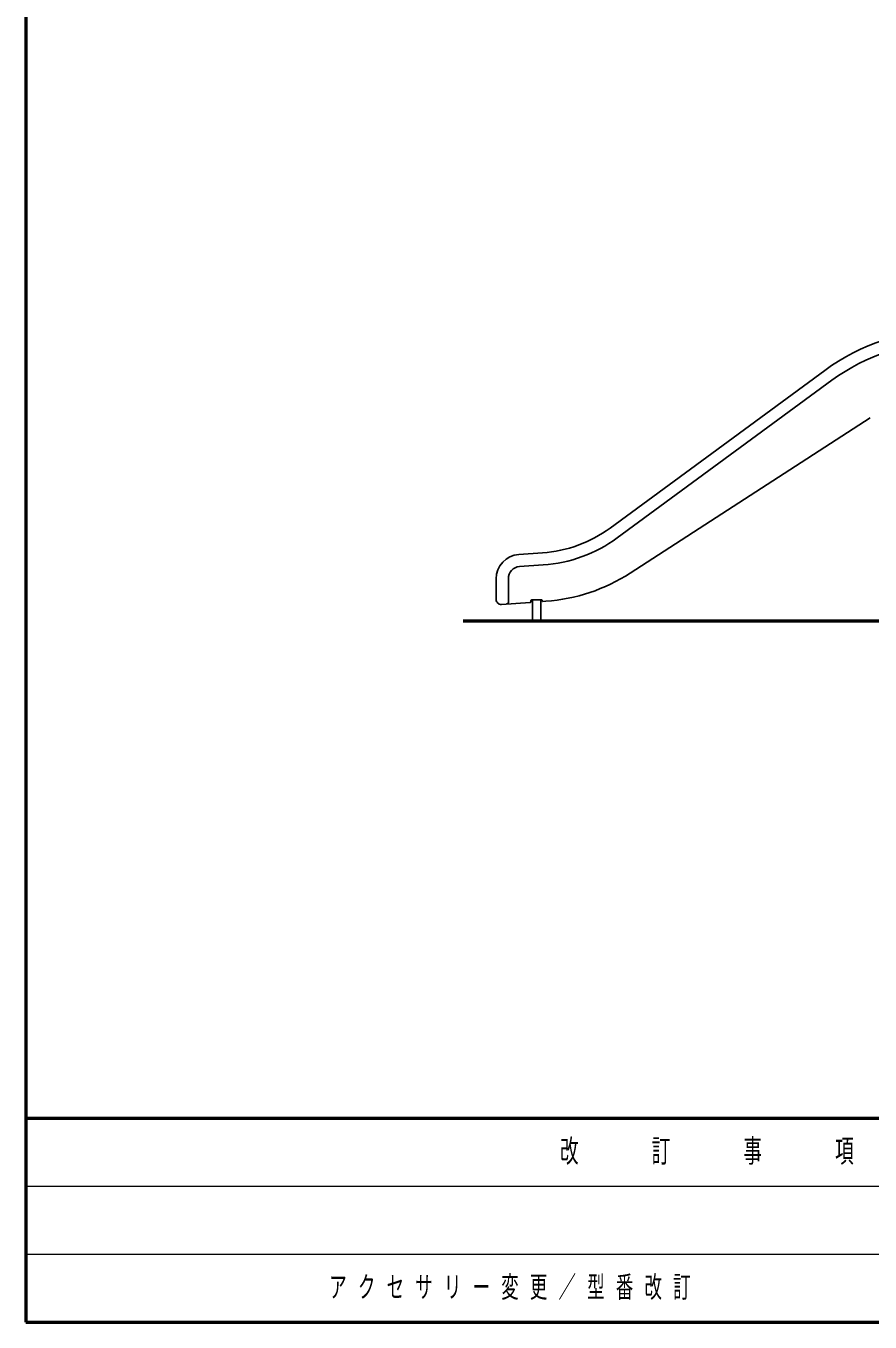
# Model space of a CAD drawing. Units: millimetres on the paper. Extents: x -385 to 0, y -594 to 267.
# Drawn here: x -385 to -298, y -297 to -163.5 of the extents above; entities that cross this region are included whole.
import ezdxf

# ---------------------------------------------------------------- set-up
doc = ezdxf.new("R2010")
doc.units = ezdxf.units.MM
doc.layers.add('LY_1', color=7, linetype='Continuous', lineweight=25)
doc.styles.add('ＭＳ ゴシック', font='')
doc.styles.get('ＭＳ ゴシック').set_extended_font_data('MS Gothic')

msp = doc.modelspace()

# ---------------------------------------------------------------- linework, layer by layer
at = {"layer": 'LY_1', "lineweight": 50}
for p, q in [((-385, -30), (-385, -297)), ((-339.974, -224.778), (-166.519, -224.778)), ((-385, -276), (0, -276)), ((-385, -297), (0, -297))]:
    msp.add_line(p, q, dxfattribs=at)
at = {"layer": 'LY_1'}
for p, q in [((-324.828, -215.217), (-302.711, -198.979)), ((-324.088, -216.224), (-301.972, -199.987)), ((-298.043, -203.854), (-322.753, -219.857)), ((-331.789, -217.77), (-334.231, -217.941)), ((-331.702, -219.017), (-334.143, -219.188)), ((-336.556, -220.435), (-336.556, -222.58)), ((-335.306, -220.435), (-335.306, -222.873)), ((-333.05, -222.871), (-336.021, -223.078)), ((-332.973, -222.695), (-332.973, -222.787)), ((-331.89, -222.612), (-332.89, -222.612)), ((-331.806, -222.695), (-331.806, -222.73)), ((-331.44, -222.758), (-331.753, -222.78))]:
    msp.add_line(p, q, dxfattribs=at)
at = {"layer": 'LY_1', "color": 131}
for p, q in [((-332.806, -222.612), (-332.806, -224.778)), ((-331.973, -222.612), (-331.973, -224.778))]:
    msp.add_line(p, q, dxfattribs=at)
at = {"layer": 'LY_1', "color": 2}
for p, q in [((-332.806, -222.612), (-332.806, -222.712)), ((-331.973, -222.612), (-331.973, -222.712))]:
    msp.add_line(p, q, dxfattribs=at)
at = {"layer": 'LY_1', "lineweight": 13}
for p, q in [((-385, -283), (-243.5, -283)), ((-385, -290), (-243.5, -290))]:
    msp.add_line(p, q, dxfattribs=at)
at = {"layer": 'LY_1'}
for centre, radius, start, end in [((-289.889, -216.445), 21.667, 90, 126.28527), ((-289.889, -216.445), 20.417, 90, 126.28527), ((-332.719, -204.469), 13.334, 274, 306.28527), ((-332.719, -204.469), 14.584, 274, 306.28527), ((-334.056, -220.435), 2.5, 94, 180), ((-334.056, -220.435), 1.25, 94, 180), ((-332.719, -204.469), 18.334, 274, 302.92827), ((-336.056, -222.58), 0.5, 180, 274), ((-335.473, -222.873), 0.167, 274, 0), ((-333.056, -222.787), 0.0833, 274, 0), ((-332.89, -222.695), 0.0833, 90, 180), ((-331.89, -222.695), 0.0833, 0, 90), ((-331.756, -222.73), 0.05, 180, 274)]:
    msp.add_arc(centre, radius, start, end, dxfattribs=at)

# ---------------------------------------------------------------- texts
at = {"layer": 'LY_1', "style": 'ＭＳ ゴシック'}
for s, insert, char_height, attachment_point in [('\\T1.64;\\W0.6;改\u3000\u3000訂\u3000\u3000事\u3000\u3000項', (-314.25, -279.5), 2.346, 5), ('\\T1.64;\\W0.6;アクセサリー変更／型番改訂', (-353.75, -293.5), 2.199, 4)]:
    msp.add_mtext(s, dxfattribs=dict(at, insert=insert, char_height=char_height, attachment_point=attachment_point))

doc.saveas('drawing.dxf')
